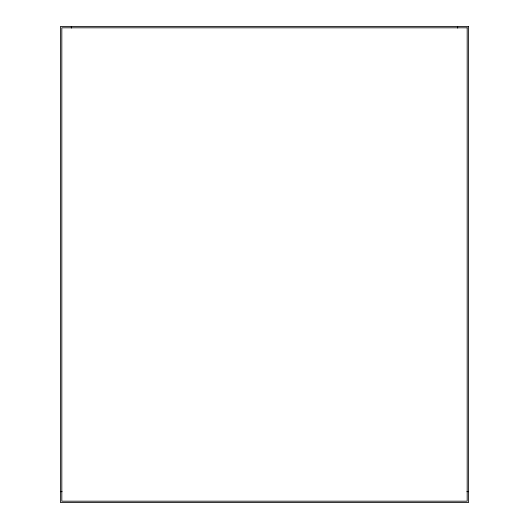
<?xml version="1.0" encoding="UTF-8"?>
<svg xmlns="http://www.w3.org/2000/svg" width="529" height="529" viewBox="0 0 529 529"><rect width="100%" height="100%" fill="white"/><g stroke="black" fill="none" stroke-linecap="round" stroke-linejoin="round"><path stroke-width="0.79" d="M60.458 491.666L62.111 491.666M466.889 491.666L468.542 491.666M457.658 26.45L457.658 28.103M71.342 26.45L71.342 28.103M468.542 26.45L60.458 26.45L60.458 502.55L468.542 502.55L468.542 26.45M467.18 27.812L61.82 27.812L61.82 501.188L467.18 501.188L467.18 27.812"/></g></svg>
